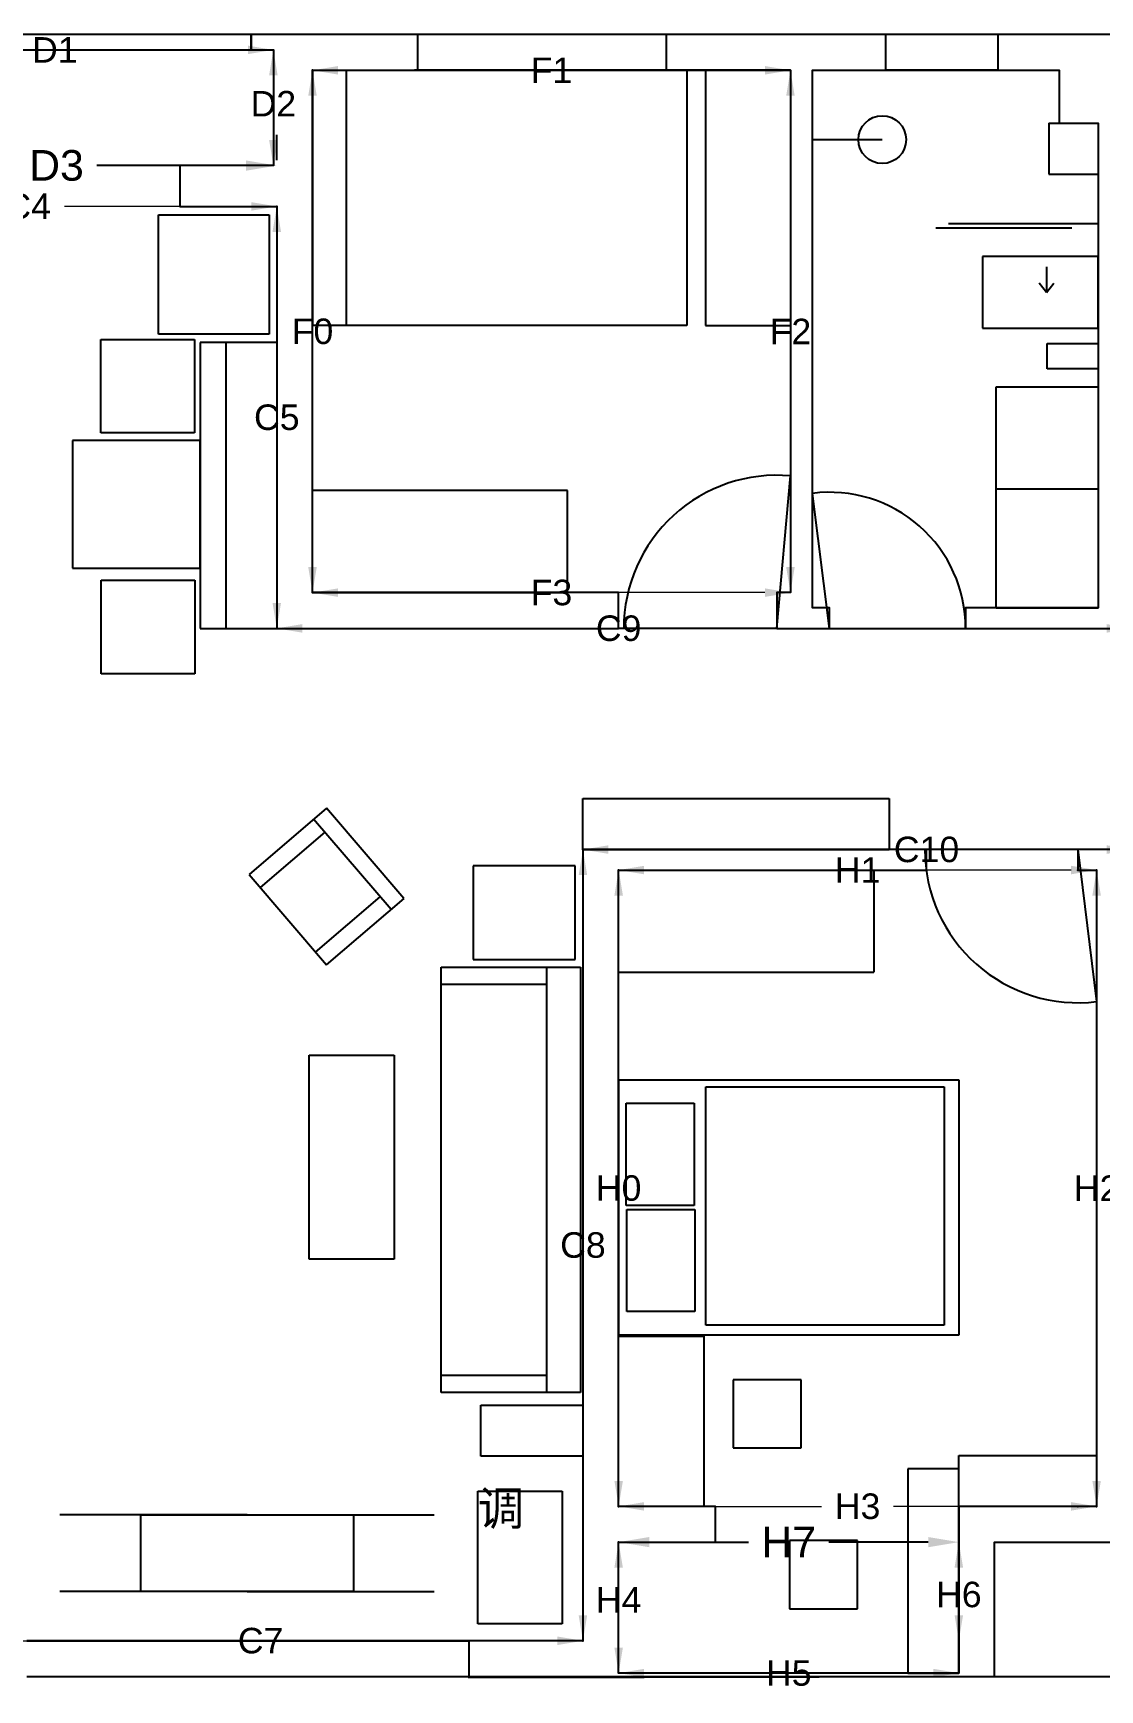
# Model space of a CAD drawing. Header units: inches. Extents: x 72.5 to 89, y 58.6 to 68.4.
# Drawn here: x 78.96 to 85.23, y 58.63 to 68.37 of the extents above; entities that cross this region are included whole.
import ezdxf

# ---------------------------------------------------------------- set-up
doc = ezdxf.new("R2010")
doc.units = ezdxf.units.IN
doc.header["$MEASUREMENT"] = 0
doc.layers.add('1', color=7, linetype='Continuous')
doc.layers.add('wall', color=7, linetype='Continuous')
doc.layers.add('desgin', color=7, linetype='Continuous', plot=False)
doc.styles.get("Standard").update_dxf_attribs({"font": 'Arial.ttf'})
doc.dimstyles.get("Standard").update_dxf_attribs({"dimtxt": 0.18, "dimasz": 0.18, "dimexe": 0.18, "dimexo": 0.0625, "dimgap": 0.09, "dimtad": 0, "dimtih": 1, "dimtoh": 1, "dimdec": 4, "dimzin": 0, "dimdsep": 46, "dimtxsty": 'Standard', "dimcen": 0.09, "dimadec": 0, "dimazin": 0, "dimtfac": 1, "dimtdec": 4, "dimtofl": 0, "dimtmove": 0, "dimatfit": 3, "dimfxl": 1, "dimtolj": 1, "dimtzin": 0, "dimarcsym": 0})

# ---------------------------------------------------------------- blocks, each defined once
blk = doc.blocks.new('*D36')
at = {"layer": 'wall', "color": 0, "lineweight": 9, "ltscale": 0.5, "transparency": 16777216}
for p, q in [((77.8452, 67.3524), (78.7196, 67.3524)), ((80.2452, 67.3524), (79.1472, 67.3524))]:
    blk.add_line(p, q, dxfattribs=at)
at = {"layer": 'wall', "color": 0, "ltscale": 0.5, "transparency": 16777216}
for points in [[(77.8452, 67.3774), (77.8452, 67.3274), (77.6952, 67.3524)], [(80.2452, 67.3774), (80.2452, 67.3274), (80.3952, 67.3524)]]:
    blk.add_solid(points, dxfattribs=at)
at = {"layer": 'wall', "color": 0, "ltscale": 0.5, "transparency": 16777216, "insert": (78.9334, 67.3524), "char_height": 0.15, "attachment_point": 5}
blk.add_mtext('\\A1;C4', dxfattribs=at)
blk = doc.blocks.new('*D35')
at = {"layer": '', "color": 0, "ltscale": 0.5, "transparency": 16777216}
for p in [(80.3952, 67.3524), (80.3952, 64.8724), (80.3952, 64.8724)]:
    blk.add_point(p, dxfattribs=at)
at = {"layer": 'wall', "color": 0, "lineweight": 9, "ltscale": 0.5, "transparency": 16777216}
for p, q in [((80.3952, 67.2024), (80.3952, 66.2791)), ((80.3952, 65.0224), (80.3952, 65.9456))]:
    blk.add_line(p, q, dxfattribs=at)
at = {"layer": 'wall', "color": 0, "ltscale": 0.5, "transparency": 16777216}
for points in [[(80.3702, 67.2024), (80.4202, 67.2024), (80.3952, 67.3524)], [(80.3702, 65.0224), (80.4202, 65.0224), (80.3952, 64.8724)]]:
    blk.add_solid(points, dxfattribs=at)
at = {"layer": 'wall', "color": 0, "ltscale": 0.5, "transparency": 16777216, "insert": (80.3952, 66.1124), "char_height": 0.15, "attachment_point": 5}
blk.add_mtext('\\A1;C5', dxfattribs=at)
blk = doc.blocks.new('*D33')
at = {"layer": '', "color": 0, "ltscale": 0.5, "transparency": 16777216}
for p in [(78.4052, 58.9224), (82.1952, 58.9224), (82.1952, 58.9224)]:
    blk.add_point(p, dxfattribs=at)
at = {"layer": 'wall', "color": 0, "lineweight": 9, "ltscale": 0.5, "transparency": 16777216}
for p, q in [((78.5552, 58.9224), (80.0853, 58.9224)), ((82.0452, 58.9224), (80.515, 58.9224))]:
    blk.add_line(p, q, dxfattribs=at)
at = {"layer": 'wall', "color": 0, "ltscale": 0.5, "transparency": 16777216}
for points in [[(78.5552, 58.9474), (78.5552, 58.8974), (78.4052, 58.9224)], [(82.0452, 58.9474), (82.0452, 58.8974), (82.1952, 58.9224)]]:
    blk.add_solid(points, dxfattribs=at)
at = {"layer": 'wall', "color": 0, "ltscale": 0.5, "transparency": 16777216, "insert": (80.3002, 58.9224), "char_height": 0.15, "attachment_point": 5}
blk.add_mtext('\\A1;C7', dxfattribs=at)
blk = doc.blocks.new('*D32')
at = {"layer": '', "color": 0, "ltscale": 0.5, "transparency": 16777216}
for p in [(82.1952, 63.5724), (82.1952, 58.9224), (82.1952, 58.9224)]:
    blk.add_point(p, dxfattribs=at)
at = {"layer": 'wall', "color": 0, "lineweight": 9, "ltscale": 0.5, "transparency": 16777216}
for p, q in [((82.1952, 63.4224), (82.1952, 61.4141)), ((82.1952, 59.0724), (82.1952, 61.0806))]:
    blk.add_line(p, q, dxfattribs=at)
at = {"layer": 'wall', "color": 0, "ltscale": 0.5, "transparency": 16777216}
for points in [[(82.1702, 63.4224), (82.2202, 63.4224), (82.1952, 63.5724)], [(82.1702, 59.0724), (82.2202, 59.0724), (82.1952, 58.9224)]]:
    blk.add_solid(points, dxfattribs=at)
at = {"layer": 'wall', "color": 0, "ltscale": 0.5, "transparency": 16777216, "insert": (82.1952, 61.2474), "char_height": 0.15, "attachment_point": 5}
blk.add_mtext('\\A1;C8', dxfattribs=at)
blk = doc.blocks.new('*D31')
at = {"layer": '', "color": 0, "ltscale": 0.5, "transparency": 16777216}
for p in [(80.3952, 64.8724), (85.4252, 64.8724), (85.4252, 64.8724)]:
    blk.add_point(p, dxfattribs=at)
at = {"layer": 'wall', "color": 0, "lineweight": 9, "ltscale": 0.5, "transparency": 16777216}
for p, q in [((80.5452, 64.8724), (82.1903, 64.8724)), ((85.2752, 64.8724), (82.62, 64.8724))]:
    blk.add_line(p, q, dxfattribs=at)
at = {"layer": 'wall', "color": 0, "ltscale": 0.5, "transparency": 16777216}
for points in [[(80.5452, 64.8974), (80.5452, 64.8474), (80.3952, 64.8724)], [(85.2752, 64.8974), (85.2752, 64.8474), (85.4252, 64.8724)]]:
    blk.add_solid(points, dxfattribs=at)
at = {"layer": 'wall', "color": 0, "ltscale": 0.5, "transparency": 16777216, "insert": (82.4052, 64.8724), "char_height": 0.15, "attachment_point": 5}
blk.add_mtext('\\A1;C9', dxfattribs=at)
blk = doc.blocks.new('*D30')
at = {"layer": 'wall', "color": 0, "lineweight": 9, "ltscale": 0.5, "transparency": 16777216}
for p, q in [((80.7552, 68.1524), (81.826, 68.1524)), ((83.2652, 68.1524), (82.1943, 68.1524))]:
    blk.add_line(p, q, dxfattribs=at)
at = {"layer": 'wall', "color": 0, "ltscale": 0.5, "transparency": 16777216}
for points in [[(80.7552, 68.1774), (80.7552, 68.1274), (80.6052, 68.1524)], [(83.2652, 68.1774), (83.2652, 68.1274), (83.4152, 68.1524)]]:
    blk.add_solid(points, dxfattribs=at)
at = {"layer": 'wall', "color": 0, "ltscale": 0.5, "transparency": 16777216, "insert": (82.0102, 68.1524), "char_height": 0.15, "attachment_point": 5}
blk.add_mtext('\\A1;F1', dxfattribs=at)
blk = doc.blocks.new('*D29')
at = {"layer": '', "color": 0, "ltscale": 0.5, "transparency": 16777216}
for p in [(80.6052, 68.1524), (80.6052, 65.0824), (80.6052, 65.0824)]:
    blk.add_point(p, dxfattribs=at)
at = {"layer": 'wall', "color": 0, "lineweight": 9, "ltscale": 0.5, "transparency": 16777216}
for p, q in [((80.6052, 68.0024), (80.6052, 66.7834)), ((80.6052, 65.2324), (80.6052, 66.4513))]:
    blk.add_line(p, q, dxfattribs=at)
at = {"layer": 'wall', "color": 0, "ltscale": 0.5, "transparency": 16777216}
for points in [[(80.5802, 68.0024), (80.6302, 68.0024), (80.6052, 68.1524)], [(80.5802, 65.2324), (80.6302, 65.2324), (80.6052, 65.0824)]]:
    blk.add_solid(points, dxfattribs=at)
at = {"layer": 'wall', "color": 0, "ltscale": 0.5, "transparency": 16777216, "insert": (80.6052, 66.6174), "char_height": 0.15, "attachment_point": 5}
blk.add_mtext('\\A1;F0', dxfattribs=at)
blk = doc.blocks.new('*D28')
at = {"layer": 'wall', "color": 0, "lineweight": 9, "ltscale": 0.5, "transparency": 16777216}
for p, q in [((83.4152, 68.0024), (83.4152, 66.7824)), ((83.4152, 65.2324), (83.4152, 66.4524))]:
    blk.add_line(p, q, dxfattribs=at)
at = {"layer": 'wall', "color": 0, "ltscale": 0.5, "transparency": 16777216}
for points in [[(83.3902, 68.0024), (83.4402, 68.0024), (83.4152, 68.1524)], [(83.3902, 65.2324), (83.4402, 65.2324), (83.4152, 65.0824)]]:
    blk.add_solid(points, dxfattribs=at)
at = {"layer": 'wall', "color": 0, "ltscale": 0.5, "transparency": 16777216, "insert": (83.4152, 66.6174), "char_height": 0.15, "attachment_point": 5}
blk.add_mtext('\\A1;F2', dxfattribs=at)
blk = doc.blocks.new('*D27')
at = {"layer": 'wall', "color": 0, "lineweight": 9, "ltscale": 0.5, "transparency": 16777216}
for p, q in [((80.7552, 65.0824), (81.8107, 65.0824)), ((83.2652, 65.0824), (82.2097, 65.0824))]:
    blk.add_line(p, q, dxfattribs=at)
at = {"layer": 'wall', "color": 0, "ltscale": 0.5, "transparency": 16777216}
for points in [[(80.7552, 65.1074), (80.7552, 65.0574), (80.6052, 65.0824)], [(83.2652, 65.1074), (83.2652, 65.0574), (83.4152, 65.0824)]]:
    blk.add_solid(points, dxfattribs=at)
at = {"layer": 'wall', "color": 0, "ltscale": 0.5, "transparency": 16777216, "insert": (82.0102, 65.0824), "char_height": 0.15, "attachment_point": 5}
blk.add_mtext('\\A1;F3', dxfattribs=at)
blk = doc.blocks.new('*D21')
at = {"layer": 'wall', "color": 0, "lineweight": 9, "ltscale": 0.5, "transparency": 16777216}
for p, q in [((80.3752, 68.1224), (80.3752, 68.0609)), ((80.3752, 67.7424), (80.3752, 67.8509))]:
    blk.add_line(p, q, dxfattribs=at)
at = {"layer": 'wall', "color": 0, "ltscale": 0.5, "transparency": 16777216}
for points in [[(80.3502, 68.1224), (80.4002, 68.1224), (80.3752, 68.2724)], [(80.3502, 67.7424), (80.4002, 67.7424), (80.3752, 67.5924)]]:
    blk.add_solid(points, dxfattribs=at)
at = {"layer": 'wall', "color": 0, "ltscale": 0.5, "transparency": 16777216, "insert": (80.3752, 67.9559), "char_height": 0.15, "attachment_point": 5}
blk.add_mtext('\\A1;D2', dxfattribs=at)
blk = doc.blocks.new('*D20')
at = {"layer": 'wall', "color": 0, "lineweight": 9, "ltscale": 0.5, "transparency": 16777216}
for p, q in [((77.9552, 68.2724), (78.8927, 68.2724)), ((80.2252, 68.2724), (79.2876, 68.2724))]:
    blk.add_line(p, q, dxfattribs=at)
at = {"layer": 'wall', "color": 0, "ltscale": 0.5, "transparency": 16777216}
for points in [[(77.9552, 68.2974), (77.9552, 68.2474), (77.8052, 68.2724)], [(80.2252, 68.2974), (80.2252, 68.2474), (80.3752, 68.2724)]]:
    blk.add_solid(points, dxfattribs=at)
at = {"layer": 'wall', "color": 0, "ltscale": 0.5, "transparency": 16777216, "insert": (79.0902, 68.2724), "char_height": 0.15, "attachment_point": 5}
blk.add_mtext('\\A1;D1', dxfattribs=at)
blk = doc.blocks.new('*D18')
at = {"layer": '', "color": 0, "ltscale": 0.5, "transparency": 16777216}
for p in [(82.1952, 63.5724), (85.4252, 63.5724), (85.4252, 63.5724)]:
    blk.add_point(p, dxfattribs=at)
at = {"layer": 'wall', "color": 0, "lineweight": 9, "ltscale": 0.5, "transparency": 16777216}
for p, q in [((82.3452, 63.5724), (83.943, 63.5724)), ((85.2752, 63.5724), (84.4873, 63.5724))]:
    blk.add_line(p, q, dxfattribs=at)
at = {"layer": 'wall', "color": 0, "ltscale": 0.5, "transparency": 16777216}
for points in [[(82.3452, 63.5974), (82.3452, 63.5474), (82.1952, 63.5724)], [(85.2752, 63.5974), (85.2752, 63.5474), (85.4252, 63.5724)]]:
    blk.add_solid(points, dxfattribs=at)
at = {"layer": 'wall', "color": 0, "ltscale": 0.5, "transparency": 16777216, "insert": (84.2152, 63.5724), "char_height": 0.15, "attachment_point": 5}
blk.add_mtext('\\A1;C10', dxfattribs=at)
blk = doc.blocks.new('*D12')
at = {"layer": '', "color": 0, "ltscale": 0.5, "transparency": 16777216}
for p in [(82.4052, 63.4522), (85.2152, 63.4522), (85.2152, 63.4522)]:
    blk.add_point(p, dxfattribs=at)
at = {"layer": 'wall', "color": 0, "lineweight": 9, "ltscale": 0.5, "transparency": 16777216}
for p, q in [((82.5552, 63.4522), (83.6138, 63.4522)), ((85.0652, 63.4522), (84.0066, 63.4522))]:
    blk.add_line(p, q, dxfattribs=at)
at = {"layer": 'wall', "color": 0, "ltscale": 0.5, "transparency": 16777216}
for points in [[(82.5552, 63.4772), (82.5552, 63.4272), (82.4052, 63.4522)], [(85.0652, 63.4772), (85.0652, 63.4272), (85.2152, 63.4522)]]:
    blk.add_solid(points, dxfattribs=at)
at = {"layer": 'wall', "color": 0, "ltscale": 0.5, "transparency": 16777216, "insert": (83.8102, 63.4522), "char_height": 0.15, "attachment_point": 5}
blk.add_mtext('\\A1;H1', dxfattribs=at)
blk = doc.blocks.new('*D11')
at = {"layer": '', "color": 0, "ltscale": 0.5, "transparency": 16777216}
for p in [(82.4052, 63.4522), (82.4052, 59.7122), (82.4052, 59.7122)]:
    blk.add_point(p, dxfattribs=at)
at = {"layer": 'wall', "color": 0, "lineweight": 9, "ltscale": 0.5, "transparency": 16777216}
for p, q in [((82.4052, 63.3022), (82.4052, 61.7483)), ((82.4052, 59.8622), (82.4052, 61.4162))]:
    blk.add_line(p, q, dxfattribs=at)
at = {"layer": 'wall', "color": 0, "ltscale": 0.5, "transparency": 16777216}
for points in [[(82.3802, 63.3022), (82.4302, 63.3022), (82.4052, 63.4522)], [(82.3802, 59.8622), (82.4302, 59.8622), (82.4052, 59.7122)]]:
    blk.add_solid(points, dxfattribs=at)
at = {"layer": 'wall', "color": 0, "ltscale": 0.5, "transparency": 16777216, "insert": (82.4052, 61.5822), "char_height": 0.15, "attachment_point": 5}
blk.add_mtext('\\A1;H0', dxfattribs=at)
blk = doc.blocks.new('*D10')
at = {"layer": '', "color": 0, "ltscale": 0.5, "transparency": 16777216}
for p in [(85.1052, 63.4522), (85.1052, 59.7122), (85.2152, 59.7122)]:
    blk.add_point(p, dxfattribs=at)
at = {"layer": 'wall', "color": 0, "lineweight": 9, "ltscale": 0.5, "transparency": 16777216}
for p, q in [((85.2152, 63.3022), (85.2152, 61.7472)), ((85.2152, 59.8622), (85.2152, 61.4172))]:
    blk.add_line(p, q, dxfattribs=at)
at = {"layer": 'wall', "color": 0, "ltscale": 0.5, "transparency": 16777216}
for points in [[(85.1902, 63.3022), (85.2402, 63.3022), (85.2152, 63.4522)], [(85.1902, 59.8622), (85.2402, 59.8622), (85.2152, 59.7122)]]:
    blk.add_solid(points, dxfattribs=at)
at = {"layer": 'wall', "color": 0, "ltscale": 0.5, "transparency": 16777216, "insert": (85.2152, 61.5822), "char_height": 0.15, "attachment_point": 5}
blk.add_mtext('\\A1;H2', dxfattribs=at)
blk = doc.blocks.new('*D9')
at = {"layer": '', "color": 0, "ltscale": 0.5, "transparency": 16777216}
for p in [(82.4052, 59.7122), (85.2152, 59.7122), (85.2152, 59.7122)]:
    blk.add_point(p, dxfattribs=at)
at = {"layer": 'wall', "color": 0, "lineweight": 9, "ltscale": 0.5, "transparency": 16777216}
for p, q in [((82.5552, 59.7122), (83.5984, 59.7122)), ((85.0652, 59.7122), (84.0219, 59.7122))]:
    blk.add_line(p, q, dxfattribs=at)
at = {"layer": 'wall', "color": 0, "ltscale": 0.5, "transparency": 16777216}
for points in [[(82.5552, 59.7372), (82.5552, 59.6872), (82.4052, 59.7122)], [(85.0652, 59.7372), (85.0652, 59.6872), (85.2152, 59.7122)]]:
    blk.add_solid(points, dxfattribs=at)
at = {"layer": 'wall', "color": 0, "ltscale": 0.5, "transparency": 16777216, "insert": (83.8102, 59.7122), "char_height": 0.15, "attachment_point": 5}
blk.add_mtext('\\A1;H3', dxfattribs=at)
blk = doc.blocks.new('*D8')
at = {"layer": 'wall', "color": 0, "lineweight": 9, "ltscale": 0.5}
for p, q in [((82.4052, 59.3522), (82.4052, 59.2678)), ((82.4052, 58.8824), (82.4052, 59.0578))]:
    blk.add_line(p, q, dxfattribs=at)
at = {"layer": 'wall', "color": 0, "ltscale": 0.5}
for points in [[(82.3802, 59.3522), (82.4302, 59.3522), (82.4052, 59.5022)], [(82.3802, 58.8824), (82.4302, 58.8824), (82.4052, 58.7324)]]:
    blk.add_solid(points, dxfattribs=at)
at = {"layer": 'wall', "color": 0, "ltscale": 0.5, "insert": (82.4052, 59.1628), "char_height": 0.15, "attachment_point": 5}
blk.add_mtext('\\A1;H4', dxfattribs=at)
blk = doc.blocks.new('*D7')
at = {"layer": 'wall', "color": 0, "lineweight": 9, "ltscale": 0.5, "transparency": 16777216}
for p, q in [((84.4052, 59.3522), (84.4052, 59.2996)), ((84.4052, 59.0724), (84.4052, 59.0876))]:
    blk.add_line(p, q, dxfattribs=at)
at = {"layer": 'wall', "color": 0, "ltscale": 0.5, "transparency": 16777216}
for points in [[(84.3802, 59.3522), (84.4302, 59.3522), (84.4052, 59.5022)], [(84.3802, 59.0724), (84.4302, 59.0724), (84.4052, 58.9224)]]:
    blk.add_solid(points, dxfattribs=at)
at = {"layer": 'wall', "color": 0, "ltscale": 0.5, "transparency": 16777216, "insert": (84.4052, 59.1936), "char_height": 0.15, "attachment_point": 5}
blk.add_mtext('\\A1;H6', dxfattribs=at)
blk = doc.blocks.new('*D6')
at = {"layer": 'wall', "color": 0, "lineweight": 9, "ltscale": 0.5, "transparency": 16777216}
for p, q in [((82.5552, 58.7324), (83.1934, 58.7324)), ((84.2552, 58.7324), (83.6169, 58.7324))]:
    blk.add_line(p, q, dxfattribs=at)
at = {"layer": 'wall', "color": 0, "ltscale": 0.5, "transparency": 16777216}
for points in [[(82.5552, 58.7574), (82.5552, 58.7074), (82.4052, 58.7324)], [(84.2552, 58.7574), (84.2552, 58.7074), (84.4052, 58.7324)]]:
    blk.add_solid(points, dxfattribs=at)
at = {"layer": 'wall', "color": 0, "ltscale": 0.5, "transparency": 16777216, "insert": (83.4052, 58.7324), "char_height": 0.15, "attachment_point": 5}
blk.add_mtext('\\A1;H5', dxfattribs=at)
blk = doc.blocks.new('*D48')
at = {"layer": 'wall', "color": 0, "lineweight": -2, "transparency": 16777216}
for p, q in [((77.8052, 67.6549), (77.8052, 67.7724)), ((80.3952, 67.6249), (80.3952, 67.7724)), ((77.9852, 67.5924), (78.8628, 67.5924)), ((80.2152, 67.5924), (79.3375, 67.5924))]:
    blk.add_line(p, q, dxfattribs=at)
at = {"layer": 'wall', "color": 0, "transparency": 16777216}
for points in [[(77.9852, 67.6224), (77.9852, 67.5624), (77.8052, 67.5924)], [(80.2152, 67.6224), (80.2152, 67.5624), (80.3952, 67.5924)]]:
    blk.add_solid(points, dxfattribs=at)
at = {"layer": 'wall', "color": 0, "transparency": 16777216, "insert": (79.1002, 67.5924), "char_height": 0.18, "attachment_point": 5}
blk.add_mtext('\\A1;D3', dxfattribs=at)
blk = doc.blocks.new('*D49')
at = {"layer": '', "color": 0, "transparency": 16777216}
for p in [(82.4052, 59.5022), (84.4052, 59.5022), (84.4052, 59.5022)]:
    blk.add_point(p, dxfattribs=at)
at = {"layer": 'wall', "color": 0, "lineweight": -2, "transparency": 16777216}
for p, q in [((82.5852, 59.5022), (83.1691, 59.5022)), ((84.2252, 59.5022), (83.6413, 59.5022))]:
    blk.add_line(p, q, dxfattribs=at)
at = {"layer": 'wall', "color": 0, "transparency": 16777216}
for points in [[(82.5852, 59.5322), (82.5852, 59.4722), (82.4052, 59.5022)], [(84.2252, 59.5322), (84.2252, 59.4722), (84.4052, 59.5022)]]:
    blk.add_solid(points, dxfattribs=at)
at = {"layer": 'wall', "color": 0, "transparency": 16777216, "insert": (83.4052, 59.5022), "char_height": 0.18, "attachment_point": 5}
blk.add_mtext('\\A1;H7', dxfattribs=at)

msp = doc.modelspace()

# ---------------------------------------------------------------- linework, layer by layer
at = {"layer": '1', "color": 2}
msp.add_line((83.64517, 64.87237), (84.44517, 64.87237), dxfattribs=at)
at = {"layer": '1'}
for points in [[(85.43517, 68.36237), (84.63517, 68.36237), (84.63517, 68.15237), (83.97517, 68.15237), (83.97517, 68.36237), (82.68517, 68.36237), (82.68517, 68.15237), (81.22517, 68.15237), (81.22517, 68.36237), (80.24517, 68.36237), (80.24517, 68.27237), (80.24517, 68.36237), (77.23517, 68.36237)], [(78.92517, 58.71237), (81.52517, 58.71237), (82.87517, 58.71237), (84.40517, 58.71237), (84.61517, 58.7128), (85.98517, 58.71262), (86.19517, 58.71259), (87.95517, 58.71237), (89.00517, 58.71223), (89.00517, 65.97223), (87.59517, 65.97223), (86.93517, 65.97223), (85.43517, 65.97223), (85.43517, 68.36237), (84.63517, 68.36237), (83.97517, 68.36237), (82.68517, 68.36237), (81.22517, 68.36237), (80.24517, 68.36237), (78.21517, 68.36237)], [(78.21517, 68.27237), (80.24517, 68.27237), (80.37517, 68.27237), (80.37517, 67.59237), (79.82517, 67.59237), (79.82517, 67.35237), (80.39517, 67.35237), (80.39517, 64.87237), (82.40517, 64.87237), (82.40517, 65.08237), (80.60517, 65.08237), (80.60517, 68.15237), (81.22517, 68.15237), (82.68517, 68.15237), (83.41517, 68.15237), (83.41517, 65.08237), (83.33517, 65.08237), (83.33517, 64.87237), (83.64517, 64.87237), (83.64517, 64.99237), (83.54517, 64.99237), (83.54517, 68.15237), (83.97517, 68.15237), (84.63517, 68.15237), (84.99517, 68.15237), (84.99517, 67.84237), (85.22517, 67.84237), (85.22517, 64.99237), (84.44517, 64.99237), (84.44517, 64.87237), (85.42517, 64.87237)], [(85.42517, 63.57237), (85.10517, 63.57237), (85.10517, 63.45223), (85.21517, 63.45223), (85.21517, 59.71223), (84.40517, 59.71223), (84.40517, 58.73237), (82.87517, 58.73237), (82.40517, 58.73237), (82.40517, 59.50223), (82.97517, 59.50223), (82.97517, 59.71223), (82.40517, 59.71223), (82.40517, 63.45223), (84.21517, 63.45223), (84.21517, 63.57237), (82.19517, 63.57237), (82.19517, 58.92237), (81.52517, 58.92237), (78.92517, 58.92237)], [(78.92517, 58.92237), (81.52517, 58.92237), (81.52517, 58.70643), (84.61517, 58.7128), (84.61517, 59.50223), (85.98517, 59.50223)]]:
    msp.add_lwpolyline(points, dxfattribs=at)
at = {"layer": 'desgin'}
for p, q in [((80.60517, 68.15237), (81.20517, 68.15237)), ((80.60517, 68.15237), (82.80517, 68.15237)), ((80.60517, 68.15237), (80.60517, 66.65237)), ((80.80517, 66.65237), (80.80517, 68.15237)), ((83.20517, 68.15237), (81.20517, 68.15237)), ((82.80517, 68.15237), (82.80517, 66.65237)), ((83.41517, 68.15237), (82.91517, 68.15237)), ((82.91517, 68.15237), (82.91517, 66.65237)), ((83.41517, 68.15237), (83.41517, 66.65237)), ((84.93343, 67.84237), (84.93343, 67.54148)), ((84.93343, 67.84237), (85.22517, 67.84237)), ((85.22517, 67.84237), (85.22517, 67.54148)), ((83.54517, 67.74477), (83.95504, 67.74477)), ((84.93343, 67.54148), (85.22517, 67.54148)), ((79.69974, 66.60237), (79.69974, 67.30237)), ((79.69974, 67.30237), (80.34974, 67.30237)), ((80.34974, 67.30237), (80.34974, 66.60237)), ((84.2696, 67.22695), (85.0696, 67.22695)), ((84.34517, 67.25237), (85.22517, 67.25237)), ((85.22517, 67.05737), (84.54517, 67.05737)), ((84.54517, 67.05737), (84.54517, 66.63737)), ((84.92017, 66.99737), (84.92017, 66.84737)), ((85.22517, 66.63737), (85.22517, 67.05737)), ((85.22517, 67.05237), (85.22517, 66.63737)), ((85.22517, 67.05237), (85.22517, 66.63737)), ((84.92017, 66.84737), (84.87749, 66.9022)), ((84.92017, 66.84737), (84.96285, 66.9022)), ((80.34974, 66.60237), (79.69974, 66.60237)), ((82.80517, 66.65237), (80.60517, 66.65237)), ((82.91517, 66.65237), (83.41517, 66.65237)), ((83.20517, 66.65237), (83.41517, 66.65237)), ((84.54517, 66.63737), (85.22517, 66.63737)), ((79.36113, 66.57089), (79.91113, 66.57089)), ((79.36113, 66.02089), (79.36113, 66.57089)), ((79.91113, 66.57089), (79.91113, 66.02089)), ((80.39517, 66.55237), (79.94517, 66.55237)), ((79.94517, 66.55237), (79.94517, 64.87237)), ((80.09517, 66.55237), (80.09517, 64.87237)), ((80.39517, 66.55237), (80.39517, 64.87237)), ((84.92517, 66.39737), (84.92517, 66.54737)), ((84.92517, 66.54737), (85.22517, 66.54737)), ((85.22517, 66.54737), (85.22517, 66.39737)), ((85.22517, 66.39737), (84.92517, 66.39737)), ((85.22517, 66.34547), (85.22517, 65.74547)), ((84.62517, 65.69237), (84.62517, 66.29237)), ((84.62517, 66.29237), (85.22517, 66.29237)), ((85.22517, 66.29237), (85.22517, 65.69237)), ((79.91113, 66.02089), (79.36113, 66.02089)), ((79.94517, 65.97582), (79.19517, 65.97582)), ((79.19517, 65.97582), (79.19517, 65.22582)), ((79.94517, 65.22582), (79.94517, 65.97582)), ((83.33517, 64.87237), (83.41517, 65.7688)), ((85.22517, 65.74415), (85.22517, 64.99915)), ((82.10517, 65.68237), (80.60517, 65.68237)), ((80.60517, 65.08237), (80.60517, 65.68237)), ((82.10517, 65.08237), (82.10517, 65.68237)), ((83.64517, 64.87237), (83.54517, 65.66609)), ((84.62517, 64.99237), (84.62517, 65.69237)), ((84.62517, 65.69237), (85.22517, 65.69237)), ((85.22517, 65.69237), (85.22517, 64.99237)), ((79.19517, 65.22582), (79.94517, 65.22582)), ((79.36273, 65.15507), (79.91273, 65.15507)), ((79.36273, 64.60507), (79.36273, 65.15507)), ((79.91273, 65.15507), (79.91273, 64.60507)), ((80.60517, 65.08237), (82.10517, 65.08237)), ((84.62517, 64.99237), (85.22517, 64.99237)), ((79.94517, 64.87237), (80.39517, 64.87237)), ((83.33517, 64.87237), (82.40517, 64.87237)), ((83.64517, 64.87237), (84.44517, 64.87237)), ((79.91273, 64.60507), (79.36273, 64.60507)), ((80.68826, 63.8162), (80.23239, 63.4261)), ((81.14306, 63.28472), (80.68794, 63.81658)), ((82.19517, 63.57237), (82.19517, 63.87237)), ((82.19517, 63.87237), (83.99517, 63.87237)), ((83.99517, 63.87237), (83.99517, 63.57237)), ((81.06721, 63.21955), (80.61209, 63.75141)), ((80.6773, 63.67521), (80.2974, 63.35012)), ((82.19517, 63.57237), (83.99517, 63.57237)), ((85.10517, 63.57237), (84.21517, 63.57237)), ((85.10517, 63.57237), (85.21517, 62.67911)), ((80.23239, 63.4261), (80.6875, 62.89425)), ((82.14908, 63.47594), (81.54908, 63.47594)), ((81.54908, 63.47594), (81.54908, 62.92594)), ((82.14908, 62.92594), (82.14908, 63.47594)), ((82.40517, 63.45223), (83.90517, 63.45223)), ((82.40517, 62.85223), (82.40517, 63.45223)), ((83.90517, 63.45223), (83.90517, 62.85223)), ((80.62249, 62.97023), (81.00238, 63.29531)), ((80.6875, 62.89425), (81.14338, 63.28435)), ((81.54908, 62.92594), (82.14908, 62.92594)), ((81.36181, 60.3817), (81.36181, 62.8817)), ((81.36181, 62.8817), (82.18181, 62.8817)), ((81.98181, 62.8817), (81.98181, 60.3817)), ((82.18181, 62.8817), (82.18181, 60.3817)), ((82.40517, 62.85223), (83.90517, 62.85223)), ((81.36181, 62.7817), (81.98181, 62.7817)), ((80.58514, 61.16437), (80.58514, 62.36437)), ((80.58514, 62.36437), (81.08514, 62.36437)), ((81.08514, 62.36437), (81.08514, 61.16437)), ((82.40517, 62.21888), (84.40517, 62.21888)), ((82.40517, 62.21888), (82.40517, 60.71888)), ((84.40517, 62.21888), (84.40517, 60.71888)), ((82.91817, 60.77808), (82.91817, 62.17808)), ((82.91817, 62.17808), (84.31817, 62.17808)), ((84.31817, 62.17808), (84.31817, 60.77808)), ((82.45002, 61.48153), (82.45002, 62.08153)), ((82.45002, 62.08153), (82.85002, 62.08153)), ((82.85002, 62.08153), (82.85002, 61.48153)), ((82.85002, 61.48153), (82.45002, 61.48153)), ((82.454, 60.85678), (82.454, 61.45678)), ((82.454, 61.45678), (82.854, 61.45678)), ((82.854, 61.45678), (82.854, 60.85678)), ((81.08514, 61.16437), (80.58514, 61.16437)), ((82.854, 60.85678), (82.454, 60.85678)), ((84.31817, 60.77808), (82.91817, 60.77808)), ((84.40517, 60.71888), (82.40517, 60.71888)), ((82.40517, 59.71223), (82.40517, 60.71223)), ((82.40517, 60.71223), (82.90517, 60.71223)), ((82.90517, 60.71223), (82.90517, 59.71223)), ((81.98181, 60.4817), (81.36181, 60.4817)), ((82.18181, 60.3817), (81.36181, 60.3817)), ((83.07751, 60.45629), (83.07751, 60.05629)), ((83.47751, 60.45629), (83.07751, 60.45629)), ((83.47751, 60.05629), (83.47751, 60.45629)), ((81.59517, 60.30783), (82.19517, 60.30783)), ((81.59517, 60.00783), (81.59517, 60.30783)), ((82.19517, 60.30783), (82.19517, 60.00783)), ((82.19517, 60.00783), (81.59517, 60.00783)), ((83.07751, 60.05629), (83.47751, 60.05629)), ((84.40517, 59.71223), (84.40517, 60.01223)), ((84.40517, 60.01223), (85.21517, 60.01223)), ((85.21517, 60.01223), (85.21517, 59.71223)), ((84.40517, 59.93237), (84.10517, 59.93237)), ((84.10517, 59.93237), (84.10517, 58.73237)), ((84.40517, 58.73237), (84.40517, 59.93237)), ((81.57723, 59.80138), (82.07224, 59.80138)), ((81.57723, 59.02253), (81.57723, 59.80138)), ((82.07224, 59.80138), (82.07224, 59.02253)), ((82.90517, 59.71223), (82.40517, 59.71223)), ((85.21517, 59.71223), (84.40517, 59.71223)), ((80.2204, 59.66212), (79.1204, 59.66212)), ((79.5954, 59.21212), (79.5954, 59.66212)), ((79.5954, 59.66212), (80.8454, 59.66212)), ((80.2204, 59.66212), (81.3204, 59.66212)), ((80.8454, 59.66212), (80.8454, 59.21212)), ((83.40996, 59.51085), (83.40996, 59.11085)), ((83.80996, 59.51085), (83.40996, 59.51085)), ((83.80996, 59.11085), (83.80996, 59.51085)), ((80.2204, 59.21212), (79.1204, 59.21212)), ((80.8454, 59.21212), (79.5954, 59.21212)), ((80.2204, 59.21212), (81.3204, 59.21212)), ((83.40996, 59.11085), (83.80996, 59.11085)), ((82.07224, 59.02253), (81.57723, 59.02253)), ((84.10517, 58.73237), (84.40517, 58.73237))]:
    msp.add_line(p, q, dxfattribs=at)
msp.add_circle((83.95504, 67.74477), 0.14037, dxfattribs=at)
for centre, radius, start, end in [((83.33517, 64.87237), 0.9, 84.900311, 180), ((83.64517, 64.87237), 0.8, 0, 97.180756), ((85.10517, 63.57237), 0.9, 180, 277.020371)]:
    msp.add_arc(centre, radius, start, end, dxfattribs=at)

# ---------------------------------------------------------------- texts
at = {"layer": 'desgin', "insert": (81.57723, 59.80138), "char_height": 0.2, "attachment_point": 1}
msp.add_mtext('{\\fArial Unicode MS|b0|i0|c134|p0;调}', dxfattribs=at)

# ---------------------------------------------------------------- dimensions: what is measured, and where the dimension line sits
at = {"layer": 'wall', "color": 2, "ltscale": 0.5}
for base, p1, p2, text, override, picture, middle in [((80.37517, 68.27237), (77.80517, 68.27237), (80.37517, 68.27237), 'D1', {"dimscale": 1, "dimtxt": 0.15, "dimasz": 0.15, "dimexe": 0.15, "dimsah": 1, "dimse1": 1, "dimse2": 1, "dimsd1": 0, "dimsd2": 0, "dimtix": 0, "dimtofl": 0, "dimtmove": 0, "dimatfit": 3, "dimlwd": 9, "dimlwe": 9}, '*D20', (79.09017, 68.27237)), ((83.41517, 68.15237), (80.60517, 68.15237), (83.41517, 68.15237), 'F1', {"dimscale": 1, "dimtxt": 0.15, "dimasz": 0.15, "dimexe": 0.15, "dimsah": 1, "dimse1": 1, "dimse2": 1, "dimsd1": 0, "dimsd2": 0, "dimtix": 0, "dimtofl": 0, "dimtmove": 0, "dimatfit": 3, "dimlwd": 9, "dimlwe": 9}, '*D30', (82.01017, 68.15237)), ((77.69517, 67.35237), (80.39517, 67.35237), (77.69517, 67.35237), 'C4', {"dimtxt": 0.15, "dimasz": 0.15, "dimexe": 0.15, "dimsah": 1, "dimse1": 1, "dimse2": 1, "dimlwd": 9, "dimlwe": 9}, '*D36', (78.93342, 67.35237)), ((83.41517, 65.08237), (80.60517, 65.08237), (83.41517, 65.08237), 'F3', {"dimscale": 1, "dimtxt": 0.15, "dimasz": 0.15, "dimexe": 0.15, "dimsah": 1, "dimse1": 1, "dimse2": 1, "dimsd1": 0, "dimsd2": 0, "dimtix": 0, "dimtofl": 0, "dimtmove": 0, "dimatfit": 3, "dimlwd": 9, "dimlwe": 9}, '*D27', (82.01017, 65.08237)), ((85.42517, 64.87237), (80.39517, 64.87237), (85.42517, 64.87237), 'C9', {"dimscale": 1, "dimtxt": 0.15, "dimasz": 0.15, "dimexe": 0.15, "dimsah": 1, "dimse1": 1, "dimse2": 1, "dimsd1": 0, "dimsd2": 0, "dimtix": 0, "dimtofl": 0, "dimtmove": 0, "dimatfit": 3, "dimlwd": 9, "dimlwe": 9}, '*D31', (82.40517, 64.87237)), ((85.42517, 63.57237), (82.19517, 63.57237), (85.42517, 63.57237), 'C10', {"dimtxt": 0.15, "dimasz": 0.15, "dimexe": 0.15, "dimsah": 1, "dimse1": 1, "dimse2": 1, "dimsd1": 0, "dimsd2": 0, "dimlwd": 9, "dimlwe": 9}, '*D18', (84.21517, 63.57237)), ((85.21517, 63.45223), (82.40517, 63.45223), (85.21517, 63.45223), 'H1', {"dimscale": 1, "dimtxt": 0.15, "dimasz": 0.15, "dimexe": 0.15, "dimsah": 1, "dimse1": 1, "dimse2": 1, "dimsd1": 0, "dimsd2": 0, "dimtix": 0, "dimtofl": 0, "dimtmove": 0, "dimatfit": 3, "dimlwd": 9, "dimlwe": 9}, '*D12', (83.81017, 63.45223)), ((85.21517, 59.71223), (82.40517, 59.71223), (85.21517, 59.71223), 'H3', {"dimscale": 1, "dimtxt": 0.15, "dimasz": 0.15, "dimexe": 0.15, "dimsah": 1, "dimse1": 1, "dimse2": 1, "dimsd1": 0, "dimsd2": 0, "dimtix": 0, "dimtofl": 0, "dimtmove": 0, "dimatfit": 3, "dimlwd": 9, "dimlwe": 9}, '*D9', (83.81017, 59.71223)), ((82.19517, 58.92237), (78.40517, 58.92237), (82.19517, 58.92237), 'C7', {"dimscale": 1, "dimtxt": 0.15, "dimasz": 0.15, "dimexe": 0.15, "dimsah": 1, "dimse1": 1, "dimse2": 1, "dimsd1": 0, "dimsd2": 0, "dimtix": 0, "dimtofl": 0, "dimtmove": 0, "dimatfit": 3, "dimlwd": 9, "dimlwe": 9}, '*D33', (80.30017, 58.92237)), ((84.40517, 58.73237), (82.40517, 58.73237), (84.40517, 58.92237), 'H5', {"dimscale": 1, "dimtxt": 0.15, "dimasz": 0.15, "dimexe": 0.15, "dimsah": 1, "dimse1": 1, "dimse2": 1, "dimsd1": 0, "dimsd2": 0, "dimtix": 0, "dimtofl": 0, "dimtmove": 0, "dimatfit": 3, "dimlwd": 9, "dimlwe": 9}, '*D6', (83.40517, 58.73237))]:
    dim = msp.add_linear_dim(base=base, p1=p1, p2=p2, text=text, dimstyle='Standard', override=override, dxfattribs=at)
    dim.commit()
    dim.dimension.update_dxf_attribs({"geometry": picture, "text_midpoint": middle, "dimtype": 160})
for base, p1, p2, text, override, picture, middle in [((80.37517, 67.59237), (80.37517, 68.27237), (80.37517, 67.59237), 'D2', {"dimtxt": 0.15, "dimasz": 0.15, "dimexe": 0.15, "dimgap": 0.03, "dimsah": 1, "dimse1": 1, "dimse2": 1, "dimsd1": 0, "dimsd2": 0, "dimlwd": 9, "dimlwe": 9}, '*D21', (80.37517, 67.95592)), ((80.60517, 65.08237), (80.60517, 68.15237), (80.60517, 65.08237), 'F0', {"dimscale": 1, "dimtxt": 0.15, "dimasz": 0.15, "dimexe": 0.15, "dimsah": 1, "dimse1": 1, "dimse2": 1, "dimsd1": 0, "dimsd2": 0, "dimtix": 0, "dimtofl": 0, "dimtmove": 0, "dimatfit": 3, "dimlwd": 9, "dimlwe": 9}, '*D29', (80.60517, 66.61737)), ((83.41517, 65.08237), (83.41517, 68.15237), (83.41517, 65.08237), 'F2', {"dimscale": 1, "dimtxt": 0.15, "dimasz": 0.15, "dimexe": 0.15, "dimsah": 1, "dimse1": 1, "dimse2": 1, "dimsd1": 0, "dimsd2": 0, "dimtix": 0, "dimtofl": 0, "dimtmove": 0, "dimatfit": 3, "dimlwd": 9, "dimlwe": 9}, '*D28', (83.41517, 66.61737)), ((80.39517, 64.87237), (80.39517, 67.35237), (80.39517, 64.87237), 'C5', {"dimscale": 1, "dimtxt": 0.15, "dimasz": 0.15, "dimexe": 0.15, "dimsah": 1, "dimse1": 1, "dimse2": 1, "dimsd1": 0, "dimsd2": 0, "dimtix": 0, "dimtofl": 0, "dimtmove": 0, "dimatfit": 3, "dimlwd": 9, "dimlwe": 9}, '*D35', (80.39517, 66.11237)), ((82.19517, 58.92237), (82.19517, 63.57237), (82.19517, 58.92237), 'C8', {"dimscale": 1, "dimtxt": 0.15, "dimasz": 0.15, "dimexe": 0.15, "dimsah": 1, "dimse1": 1, "dimse2": 1, "dimsd1": 0, "dimsd2": 0, "dimtix": 0, "dimtofl": 0, "dimtmove": 0, "dimatfit": 3, "dimlwd": 9, "dimlwe": 9}, '*D32', (82.19517, 61.24737)), ((82.40517, 59.71223), (82.40517, 63.45223), (82.40517, 59.71223), 'H0', {"dimscale": 1, "dimtxt": 0.15, "dimasz": 0.15, "dimexe": 0.15, "dimsah": 1, "dimse1": 1, "dimse2": 1, "dimsd1": 0, "dimsd2": 0, "dimtix": 0, "dimtofl": 0, "dimtmove": 0, "dimatfit": 3, "dimlwd": 9, "dimlwe": 9}, '*D11', (82.40517, 61.58223)), ((82.40517, 58.73237), (82.40517, 59.50223), (82.40517, 58.73237), 'H4', {"dimtxt": 0.15, "dimasz": 0.15, "dimexe": 0.15, "dimgap": 0.03, "dimsah": 1, "dimse1": 1, "dimse2": 1, "dimsd1": 0, "dimsd2": 0, "dimlwd": 9, "dimlwe": 9}, '*D8', (82.40517, 59.16285)), ((84.40517, 59.50223), (84.40517, 58.92237), (84.40517, 59.50223), 'H6', {"dimtxt": 0.15, "dimasz": 0.15, "dimexe": 0.15, "dimgap": 0.03, "dimsah": 1, "dimse1": 1, "dimse2": 1, "dimsd1": 0, "dimsd2": 0, "dimlwd": 9, "dimlwe": 9}, '*D7', (84.40517, 59.19359))]:
    dim = msp.add_linear_dim(base=base, p1=p1, p2=p2, angle=90, text=text, dimstyle='Standard', override=override, dxfattribs=at)
    dim.commit()
    dim.dimension.update_dxf_attribs({"geometry": picture, "text_midpoint": middle, "dimtype": 160})
at = {"layer": 'wall', "color": 2}
dim = msp.add_linear_dim(base=(80.39517, 67.59237), p1=(77.80517, 67.59237), p2=(80.39517, 67.56237), text='D3', dimstyle='Standard', dxfattribs=at)
dim.commit()
dim.dimension.update_dxf_attribs({"geometry": '*D48', "text_midpoint": (79.10017, 67.59237)})
at = {"layer": 'wall', "color": 2, "ltscale": 0.5}
dim = msp.add_linear_dim(base=(85.21517, 59.71223), p1=(85.10517, 63.45223), p2=(85.10517, 59.71223), angle=90, text='H2', dimstyle='Standard', override={"dimscale": 1, "dimtxt": 0.15, "dimasz": 0.15, "dimexe": 0.15, "dimsah": 1, "dimse1": 1, "dimse2": 1, "dimsd1": 0, "dimsd2": 0, "dimtix": 0, "dimtofl": 0, "dimtmove": 0, "dimatfit": 3, "dimlwd": 9, "dimlwe": 9}, dxfattribs=at)
dim.commit()
dim.dimension.update_dxf_attribs({"geometry": '*D10', "text_midpoint": (85.21517, 61.58223)})
at = {"layer": 'wall', "color": 2}
dim = msp.add_linear_dim(base=(84.40517, 59.50223), p1=(82.40517, 59.50223), p2=(84.40517, 59.50223), text='H7', dimstyle='Standard', override={"dimse1": 1, "dimse2": 1}, dxfattribs=at)
dim.commit()
dim.dimension.update_dxf_attribs({"geometry": '*D49', "text_midpoint": (83.40517, 59.50223)})

doc.saveas('drawing.dxf')
